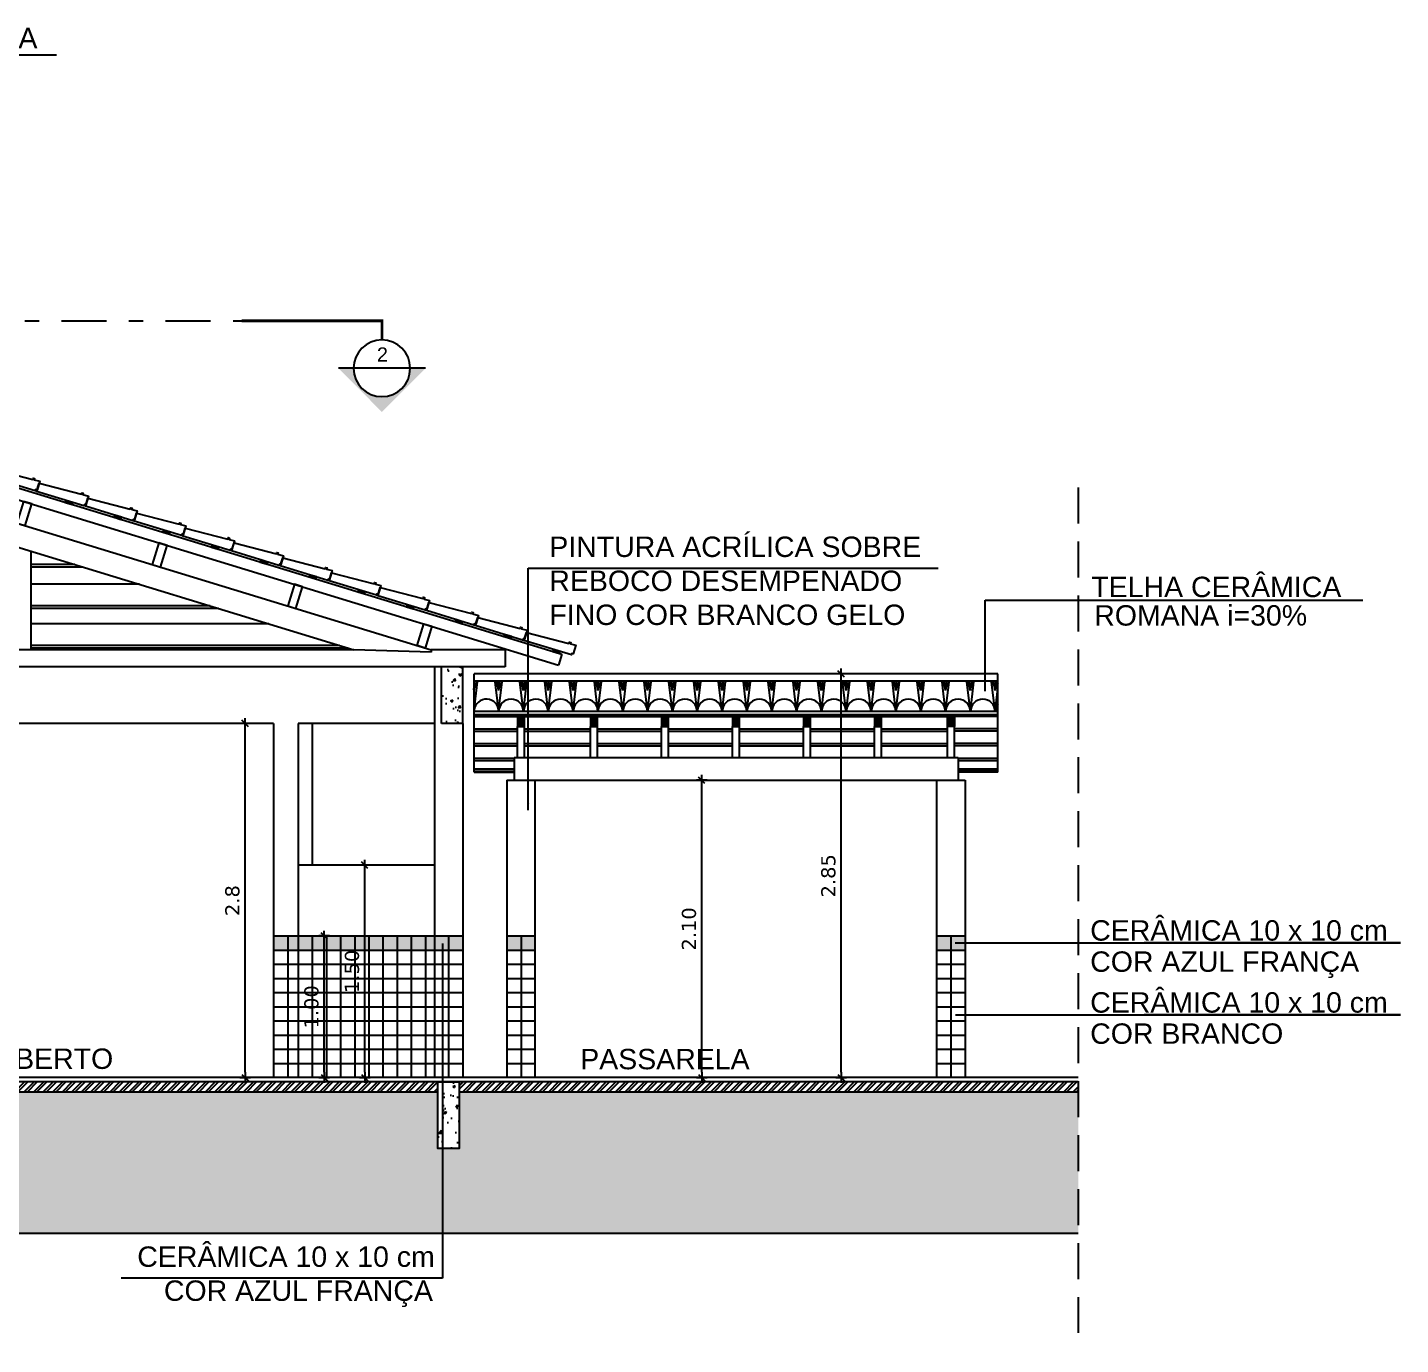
# Model space of a CAD drawing. Extents: x -81 to 144, y 107 to 212.
# Drawn here: x -43.65 to -33.95, y 171.1 to 180.4 of the extents above; entities that cross this region are included whole.
import ezdxf
from ezdxf.enums import TextEntityAlignment as Align

# ---------------------------------------------------------------- set-up
doc = ezdxf.new("R2010")
doc.units = 0
doc.header["$LTSCALE"] = 0.005
doc.header["$PDMODE"] = 3
doc.linetypes.add('DASHDOT', pattern=[25.4, 12.7, -6.35, 0, -6.35])
doc.linetypes.add('HIDDEN', pattern=[9.525, 6.35, -3.175])
doc.layers.get('0').update_dxf_attribs({"linetype": 'CONTINUOUS'})
doc.layers.get('DEFPOINTS').update_dxf_attribs({"linetype": 'CONTINUOUS'})
for name, color, linetype in [('01', 1, 'CONTINUOUS'), ('0_HATCH', 1, 'CONTINUOUS'), ('251', 251, 'CONTINUOUS'), ('A-01', 1, 'CONTINUOUS'), ('A-CHAO_FACHADA', 8, 'CONTINUOUS'), ('A-COTAS', 1, 'CONTINUOUS'), ('A-EST', 5, 'CONTINUOUS'), ('A-TEL', 2, 'CONTINUOUS'), ('A-TELHAS', 2, 'CONTINUOUS'), ('ARQ-CTA-1_075', 1, 'CONTINUOUS'), ('ARQ-HTC', 9, 'CONTINUOUS'), ('ARQ-PIS-CORTE', 2, 'CONTINUOUS'), ('ARQ-SMB-1_100', 1, 'CONTINUOUS'), ('ARQ-TXT-1_075', 2, 'CONTINUOUS'), ('ARQ-TXT-1_100', 2, 'CONTINUOUS'), ('BL-AR-TELHA 2', 2, 'CONTINUOUS'), ('EST-MET-VISTA1', 1, 'CONTINUOUS'), ('MADEIRAMENTO', 2, 'CONTINUOUS')]:
    doc.layers.add(name, color=color, linetype=linetype)
doc.styles.add('ESC-50-A20', font='arial.ttf', dxfattribs={"height": 0.1})
doc.styles.add('FNDE Text Cota 0075', font='verdana.ttf', dxfattribs={"height": 0.1})
doc.styles.add('FNDE Texto Cota 0025', font='verdana.ttf', dxfattribs={"height": 0.04})
doc.dimstyles.new('FNDE 1-0025', dxfattribs={"dimscale": 5, "dimtxt": 0.04, "dimasz": 0.01, "dimexe": 0.15, "dimexo": 0.15, "dimgap": 0.005, "dimtad": 1, "dimzin": 1, "dimdsep": 46, "dimtxsty": 'FNDE Texto Cota 0025', "dimblk": 'tic', "dimcen": 0.015, "dimdle": 0.15, "dimse1": 1, "dimse2": 1, "dimclrd": 251, "dimclre": 251, "dimclrt": 256, "dimaunit": 1, "dimadec": 3, "dimazin": 0, "dimtfac": 1, "dimtix": 1, "dimtmove": 2, "dimatfit": 3, "dimfxl": 0.15, "dimtvp": 1, "dimtolj": 1, "dimtzin": 0, "dimarcsym": 0})
doc.dimstyles.new('FNDE 1-075', dxfattribs={"dimscale": 2.5, "dimtxt": 0.1, "dimasz": 0.015, "dimexe": 0.15, "dimexo": 0.15, "dimgap": 0.015, "dimtad": 1, "dimzin": 4, "dimdsep": 46, "dimtxsty": 'FNDE Text Cota 0075', "dimblk": 'tic', "dimcen": 0.025, "dimdle": 0.15, "dimse1": 1, "dimse2": 1, "dimclrd": 251, "dimclre": 251, "dimclrt": 256, "dimaunit": 1, "dimadec": 3, "dimazin": 0, "dimtfac": 1, "dimtix": 1, "dimtmove": 2, "dimatfit": 3, "dimldrblk": 'DOTSMALL', "dimfxl": 0.15, "dimtvp": 1, "dimtolj": 1, "dimtzin": 0, "dimarcsym": 0})
pattern_1 = [(50, (84.715, 34.55552), (0.18218467, -0.01593909), [0.01905, -0.20955]), (355, (84.715, 34.55552), (-0.03524342, 0.19105685), [0.01524, -0.16764058]), (100.45144, (84.73018, 34.5542), (0.14694125, 0.17511775), [0.01619, -0.17809024]), (46.1842, (84.715, 34.60632), (0.27107904, -0.04204233), [0.028575, -0.314325]), (96.63556, (84.73759, 34.60282), (0.23740413, 0.24742612), [0.02428502, -0.2671356]), (351.18415, (84.715, 34.60632), (0.23740413, 0.24742612), [0.02285997, -0.25145973]), (21, (84.7404, 34.59362), (0.15161439, -0.1022652), [0.01905, -0.20955]), (326, (84.7404, 34.59362), (0.06180203, 0.18418797), [0.01524, -0.16764]), (71.45144, (84.75303, 34.5851), (0.21341642, 0.08192277), [0.01619, -0.17808994]), (37.5, (84.714996, 34.55552), (0.003088603, 0.084555039), [0, -0.165608, 0, -0.17018, 0, -0.168275]), (7.5, (84.715, 34.55552), (0.066819663, 0.100180575), [0, -0.097028, 0, -0.161798, 0, -0.064135]), (327.5, (84.658354, 34.55552), (0.135590595, -0.005728744), [0, -0.0635, 0, -0.19812, 0, -0.26289]), (317.5, (84.63295, 34.55552), (0.14812918, 0.02542649), [0, -0.08255, 0, -0.131572, 0, -0.18669])]
pattern_2 = [(45, (64.485293, 114.333295), (-0.0067351921, 0.0067351921), [])]

# ---------------------------------------------------------------- blocks, each defined once
blk = doc.blocks.new('tic')
at = {"color": 251}
for p, q in [((-1, 0), (1, 0)), ((0, -1), (0, 1))]:
    blk.add_line(p, q, dxfattribs=at)
blk.add_line((-0.6, -0.6), (0.6, 0.6))
blk = doc.blocks.new('*D1')
at = {"layer": 'A-01', "color": 251, "lineweight": -2, "transparency": 16777216}
blk.add_line((-42.1086, 173.0226), (-42.1086, 175.4476), dxfattribs=at)
at = {"layer": 'DEFPOINTS', "color": 0, "transparency": 16777216}
for p in [(-42.1086, 175.4851), (-41.9084, 175.4851), (-41.9084, 172.9851)]:
    blk.add_point(p, dxfattribs=at)
at = {"layer": 'A-01', "color": 251, "lineweight": -2, "transparency": 16777216, "xscale": 0.0375, "yscale": 0.0375, "zscale": 0.0375}
for p, rotation in [((-42.1086, 175.4851), 90), ((-42.1086, 172.9851), 270)]:
    blk.add_blockref('tic', p, dxfattribs=dict(at, rotation=rotation))
at = {"layer": 'A-01', "transparency": 16777216, "insert": (-42.1984, 174.2351), "char_height": 0.1, "attachment_point": 5, "rotation": 90, "style": 'FNDE Text Cota 0075'}
blk.add_mtext('\\A1;2.8', dxfattribs=at)
blk = doc.blocks.new('_DotSmall')
at = {"color": 0, "linetype": 'ByBlock', "const_width": 0.5}
blk.add_lwpolyline([(-0.0625, 0, 1), (0.0625, 0, 1)], format="xyb", close=True, dxfattribs=at)
blk = doc.blocks.new('FNDE-Ind Corte-1_100')
blk.add_hatch(color=251).paths.add_polyline_path([(241.999, -2.386), (242.214, -2.386, -1), (243.014, -2.386), (243.229, -2.386), (242.614, -1.77)])
at = {"color": 251, "linetype": 'Continuous'}
blk.add_line((243.229, -2.386), (241.999, -2.386), dxfattribs=at)
blk.add_circle((242.614, -2.386), 0.4, dxfattribs=at)
blk = doc.blocks.new('T2')
at = {"linetype": 'Continuous'}
blk.add_lwpolyline([(0, 0.0594), (0.31, 0.073), (0.3096, 0.083), (0.3196, 0.0834), (0.32, 0.0734), (0.36, 0.075), (0.36, 0.0099), (0.35, 0.0099), (0.35, 0), (0, 0), (0.0001, 0.0594)], dxfattribs=at)
blk = doc.blocks.new('*D76')
at = {"layer": 'ARQ-CTA-1_075', "color": 251, "linetype": 'Continuous', "lineweight": -2, "transparency": 16777216}
blk.add_line((-41.5505, 173.0226), (-41.5505, 173.9476), dxfattribs=at)
at = {"layer": 'DEFPOINTS', "color": 0, "linetype": 'Continuous', "transparency": 16777216}
for p in [(-41.6352, 173.9851), (-41.5505, 173.9851), (-41.6352, 172.9851)]:
    blk.add_point(p, dxfattribs=at)
at = {"layer": 'ARQ-CTA-1_075', "color": 251, "linetype": 'Continuous', "lineweight": -2, "transparency": 16777216, "xscale": 0.0375, "yscale": 0.0375, "zscale": 0.0375}
for p, rotation in [((-41.5505, 173.9851), 90), ((-41.5505, 172.9851), 270)]:
    blk.add_blockref('tic', p, dxfattribs=dict(at, rotation=rotation))
at = {"layer": 'ARQ-CTA-1_075', "linetype": 'Continuous', "transparency": 16777216, "insert": (-41.6401, 173.4851), "char_height": 0.1, "attachment_point": 5, "rotation": 90, "style": 'FNDE Text Cota 0075'}
blk.add_mtext('\\A1;1.00', dxfattribs=at)
blk = doc.blocks.new('*D77')
at = {"layer": 'ARQ-CTA-1_075', "color": 251, "linetype": 'Continuous', "lineweight": -2, "transparency": 16777216}
blk.add_line((-41.2642, 173.0226), (-41.2642, 174.4476), dxfattribs=at)
at = {"layer": 'DEFPOINTS', "color": 0, "linetype": 'Continuous', "transparency": 16777216}
for p in [(-41.3352, 174.4851), (-41.2642, 174.4851), (-41.3352, 172.9851)]:
    blk.add_point(p, dxfattribs=at)
at = {"layer": 'ARQ-CTA-1_075', "color": 251, "linetype": 'Continuous', "lineweight": -2, "transparency": 16777216, "xscale": 0.0375, "yscale": 0.0375, "zscale": 0.0375}
for p, rotation in [((-41.2642, 174.4851), 90), ((-41.2642, 172.9851), 270)]:
    blk.add_blockref('tic', p, dxfattribs=dict(at, rotation=rotation))
at = {"layer": 'ARQ-CTA-1_075', "linetype": 'Continuous', "transparency": 16777216, "insert": (-41.3538, 173.7351), "char_height": 0.1, "attachment_point": 5, "rotation": 90, "style": 'FNDE Text Cota 0075'}
blk.add_mtext('\\A1;1.50', dxfattribs=at)
blk = doc.blocks.new('*D82')
at = {"layer": 'ARQ-CTA-1_075', "color": 251, "linetype": 'Continuous', "lineweight": -2, "transparency": 16777216}
blk.add_line((-38.8842, 173.0226), (-38.8842, 175.0473), dxfattribs=at)
at = {"layer": 'DEFPOINTS', "color": 0, "linetype": 'Continuous', "transparency": 16777216}
for p in [(-38.8842, 175.0848), (-38.8842, 175.0848), (-38.8842, 172.9851)]:
    blk.add_point(p, dxfattribs=at)
at = {"layer": 'ARQ-CTA-1_075', "color": 251, "linetype": 'Continuous', "lineweight": -2, "transparency": 16777216, "xscale": 0.0375, "yscale": 0.0375, "zscale": 0.0375}
for p, rotation in [((-38.8842, 175.0848), 90), ((-38.8842, 172.9851), 270)]:
    blk.add_blockref('tic', p, dxfattribs=dict(at, rotation=rotation))
at = {"layer": 'ARQ-CTA-1_075', "linetype": 'Continuous', "transparency": 16777216, "insert": (-38.9737, 174.035), "char_height": 0.1, "attachment_point": 5, "rotation": 90, "style": 'FNDE Text Cota 0075'}
blk.add_mtext('\\A1;2.10', dxfattribs=at)
blk = doc.blocks.new('*D83')
at = {"layer": 'ARQ-CTA-1_075', "color": 251, "linetype": 'Continuous', "lineweight": -2, "transparency": 16777216}
blk.add_line((-37.8993, 173.0226), (-37.8993, 175.7976), dxfattribs=at)
at = {"layer": 'DEFPOINTS', "color": 0, "linetype": 'Continuous', "transparency": 16777216}
for p in [(-37.8993, 175.8351), (-37.8993, 175.8351), (-37.8993, 172.9851)]:
    blk.add_point(p, dxfattribs=at)
at = {"layer": 'ARQ-CTA-1_075', "color": 251, "linetype": 'Continuous', "lineweight": -2, "transparency": 16777216, "xscale": 0.0375, "yscale": 0.0375, "zscale": 0.0375}
for p, rotation in [((-37.8993, 175.8351), 90), ((-37.8993, 172.9851), 270)]:
    blk.add_blockref('tic', p, dxfattribs=dict(at, rotation=rotation))
at = {"layer": 'ARQ-CTA-1_075', "linetype": 'Continuous', "transparency": 16777216, "insert": (-37.9891, 174.4101), "char_height": 0.1, "attachment_point": 5, "rotation": 90, "style": 'FNDE Text Cota 0075'}
blk.add_mtext('\\A1;2.85', dxfattribs=at)

msp = doc.modelspace()

# ---------------------------------------------------------------- hatches: boundary and pattern name
at = {"layer": '0_HATCH'}
h = msp.add_hatch(color=160, dxfattribs=at)
h.paths.add_polyline_path([(-54.7014, 173.9851), (-54.8014, 173.9851), (-54.8014, 173.8851), (-54.7014, 173.8851)])
h.paths.add_polyline_path([(-54.6014, 173.9851), (-54.7014, 173.9851), (-54.7014, 173.8851), (-54.6014, 173.8851)])
h.paths.add_polyline_path([(-53.6381, 173.9851), (-53.7381, 173.9851), (-53.7381, 173.8851), (-53.6381, 173.8851)])
h.paths.add_polyline_path([(-53.5648, 173.9851), (-53.6381, 173.9851), (-53.6381, 173.8851), (-53.5648, 173.8851)])
h.paths.add_polyline_path([(-53.4648, 173.9851), (-53.5648, 173.9851), (-53.5648, 173.8851), (-53.4648, 173.8851)])
h.paths.add_polyline_path([(-48.8232, 173.9851), (-48.9232, 173.9851), (-48.9232, 173.8851), (-48.8232, 173.8851)])
h.paths.add_polyline_path([(-48.7232, 173.9851), (-48.8232, 173.9851), (-48.8232, 173.8851), (-48.7232, 173.8851)])
h.paths.add_polyline_path([(-48.65, 173.9851), (-48.7232, 173.9851), (-48.7232, 173.8851), (-48.65, 173.8851)])
h.paths.add_polyline_path([(-46.6232, 173.9851), (-46.7232, 173.9851), (-46.7232, 173.8851), (-46.6232, 173.8851)])
h.paths.add_polyline_path([(-46.55, 173.9851), (-46.6232, 173.9851), (-46.6232, 173.8851), (-46.55, 173.8851)])
h.paths.add_polyline_path([(-46.45, 173.9851), (-46.55, 173.9851), (-46.55, 173.8851), (-46.45, 173.8851)])
h.paths.add_polyline_path([(-41.8084, 173.9851), (-41.9084, 173.9851), (-41.9084, 173.8851), (-41.8084, 173.8851)])
h.paths.add_polyline_path([(-41.7352, 173.9851), (-41.8084, 173.9851), (-41.8084, 173.8851), (-41.7352, 173.8851)])
h.paths.add_polyline_path([(-40.7718, 173.9851), (-41.7352, 173.9851), (-41.7352, 173.8851), (-40.7718, 173.8851)])
h.paths.add_polyline_path([(-40.6718, 173.9851), (-40.7718, 173.9851), (-40.7718, 173.8851), (-40.6718, 173.8851)])
h.paths.add_polyline_path([(-40.5718, 173.9851), (-40.6718, 173.9851), (-40.6718, 173.8851), (-40.5718, 173.8851)])
h = msp.add_hatch(color=160, dxfattribs=at)
h.paths.add_polyline_path([(-40.1598, 173.9851), (-40.2598, 173.9851), (-40.2598, 173.8851), (-40.1598, 173.8851)])
h.paths.add_polyline_path([(-40.0598, 173.9851), (-40.1598, 173.9851), (-40.1598, 173.8851), (-40.0598, 173.8851)])
h = msp.add_hatch(color=160, dxfattribs=at)
h.paths.add_polyline_path([(-37.1239, 173.9851), (-37.2239, 173.9851), (-37.2239, 173.8851), (-37.1239, 173.8851)])
h.paths.add_polyline_path([(-37.0239, 173.9851), (-37.1239, 173.9851), (-37.1239, 173.8851), (-37.0239, 173.8851)])
at = {"layer": '251'}
h = msp.add_hatch(dxfattribs=at)
h.set_pattern_fill('ANSI32', color=256, scale=0.005, style=0)
h.set_pattern_definition([(45, (84.714996, 34.55552), (-0.03367596, 0.03367596), []), (45, (84.737447, 34.55552), (-0.03367596, 0.03367596), [])])
edge = h.paths.add_edge_path()
edge.add_line((-40.7468, 172.9551), (-43.717, 172.9551))
edge.add_arc((-43.319, 172.6673), 0.4912, 144.12367, 153.67059)
edge.add_line((-43.7593, 172.8851), (-40.7468, 172.8851))
edge.add_line((-40.7468, 172.8851), (-40.7468, 172.9551))
h.paths.add_polyline_path([(-36.2242, 172.9551), (-40.5968, 172.9551), (-40.5968, 172.8851), (-36.2242, 172.8851)])
edge = h.paths.add_edge_path()
edge.add_line((-43.717, 172.9551), (-45.2734, 172.9551))
edge.add_line((-45.2734, 172.9551), (-45.2734, 172.8851))
edge.add_line((-45.2734, 172.8851), (-43.7593, 172.8851))
edge.add_arc((-43.319, 172.6673), 0.4912, 144.12367, 153.67059, ccw=False)
at = {"layer": 'A-COTAS'}
h = msp.add_hatch(dxfattribs=at)
h.set_pattern_fill('ANSI31', color=252, scale=0.003)
h.set_pattern_definition(pattern_2)
h.paths.add_polyline_path([(-40.1348, 175.5466), (-40.1848, 175.5466), (-40.1848, 175.4644), (-40.1348, 175.4644)])
h = msp.add_hatch(dxfattribs=at)
h.set_pattern_fill('ANSI31', color=252, scale=0.003)
h.set_pattern_definition([(45, (65.000057, 114.333295), (-0.0067351921, 0.0067351921), [])])
h.paths.add_polyline_path([(-39.62, 175.5466), (-39.67, 175.5466), (-39.67, 175.4644), (-39.62, 175.4644)])
h = msp.add_hatch(dxfattribs=at)
h.set_pattern_fill('ANSI31', color=252, scale=0.003)
h.set_pattern_definition([(45, (65.501657, 114.333295), (-0.0067351921, 0.0067351921), [])])
h.paths.add_polyline_path([(-39.1184, 175.5466), (-39.1684, 175.5466), (-39.1684, 175.4644), (-39.1184, 175.4644)])
h = msp.add_hatch(dxfattribs=at)
h.set_pattern_fill('ANSI31', color=252, scale=0.003)
h.set_pattern_definition([(45, (66.003257, 114.333295), (-0.0067351921, 0.0067351921), [])])
h.paths.add_polyline_path([(-38.6168, 175.5466), (-38.6668, 175.5466), (-38.6668, 175.4644), (-38.6168, 175.4644)])
h = msp.add_hatch(dxfattribs=at)
h.set_pattern_fill('ANSI31', color=252, scale=0.003)
h.set_pattern_definition([(45, (66.504857, 114.333295), (-0.0067351921, 0.0067351921), [])])
h.paths.add_polyline_path([(-38.1152, 175.5466), (-38.1652, 175.5466), (-38.1652, 175.4644), (-38.1152, 175.4644)])
h = msp.add_hatch(dxfattribs=at)
h.set_pattern_fill('ANSI31', color=252, scale=0.003)
h.set_pattern_definition([(45, (67.006457, 114.333295), (-0.0067351921, 0.0067351921), [])])
h.paths.add_polyline_path([(-37.6136, 175.5466), (-37.6636, 175.5466), (-37.6636, 175.4644), (-37.6136, 175.4644)])
h = msp.add_hatch(dxfattribs=at)
h.set_pattern_fill('ANSI31', color=252, scale=0.003)
h.set_pattern_definition(pattern_2)
h.paths.add_polyline_path([(-37.1489, 175.5466), (-37.0989, 175.5466), (-37.0989, 175.4644), (-37.1489, 175.4644)])
at = {"layer": 'ARQ-HTC'}
h = msp.add_hatch(dxfattribs=at)
h.set_pattern_fill('AR-CONC', color=251, scale=0.001, style=0)
h.set_pattern_definition(pattern_1)
h.paths.add_polyline_path([(-40.5718, 175.8851), (-40.7218, 175.8851), (-40.7218, 175.4851), (-40.6918, 175.4851), (-40.5718, 175.4851)])
h = msp.add_hatch(dxfattribs=at)
h.set_pattern_fill('AR-CONC', color=251, scale=0.001, style=0)
h.set_pattern_definition(pattern_1)
h.paths.add_polyline_path([(-40.7468, 172.9551), (-40.5968, 172.9551), (-40.5968, 172.4851), (-40.7468, 172.4851)])
h = msp.add_hatch(dxfattribs=at)
h.set_pattern_fill('EARTH', color=252, scale=0.02, angle=45, style=0)
h.set_pattern_definition([(45, (84.715, 34.55552), (1e-17, 0.17960512), [0.127, -0.127]), (45, (84.68132, 34.5892), (1e-17, 0.17960512), [0.127, -0.127]), (45, (84.64764, 34.62287), (1e-17, 0.17960512), [0.127, -0.127]), (135, (84.64764, 34.64532), (-0.17960512, 1e-17), [0.127, -0.127]), (135, (84.68132, 34.679), (-0.17960512, 1e-17), [0.127, -0.127]), (135, (84.715, 34.71267), (-0.17960512, 1e-17), [0.127, -0.127])])
h.paths.add_polyline_path([(-36.2242, 172.8851), (-40.5968, 172.8851), (-40.5968, 172.4851), (-40.7468, 172.4851), (-40.7468, 172.8851), (-45.2734, 172.8851), (-45.2734, 172.4851), (-45.4234, 172.4851), (-45.4234, 172.8851), (-49.9499, 172.8851), (-49.9499, 172.4851), (-50.0999, 172.4851), (-50.0999, 172.8851), (-54.6514, 172.8851), (-54.6514, 172.4851), (-54.8014, 172.4851), (-54.8014, 172.8851), (-57.0152, 172.8851), (-57.0152, 171.8851), (-36.2242, 171.8851)])

# ---------------------------------------------------------------- linework, layer by layer
at = {"linetype": 'DASHDOT', "ltscale": 5}
msp.add_line((-52.9606, 178.3278), (-42.1324, 178.3278), dxfattribs=at)
at = {"color": 3}
for points in [[(-43.7206, 176.8998), (-43.6632, 176.8823), (-43.6164, 177.0353), (-43.6738, 177.0528)], [(-42.7643, 176.6074), (-42.7069, 176.5899), (-42.6601, 176.7429), (-42.7175, 176.7604)], [(-41.808, 176.3151), (-41.7506, 176.2975), (-41.7038, 176.4505), (-41.7612, 176.4681)], [(-40.8371, 176.0182), (-40.8945, 176.0358), (-40.8477, 176.1888), (-40.7903, 176.1712)]]:
    msp.add_lwpolyline(points, close=True, dxfattribs=at)
at = {"layer": '01', "color": 251}
for p, q in [((-41.9084, 173.9851), (-40.7718, 173.9851)), ((-41.8084, 173.9851), (-41.8084, 172.9851)), ((-41.6352, 173.9851), (-41.6352, 172.9851)), ((-41.5352, 173.9851), (-41.5352, 172.9851)), ((-41.4352, 173.9851), (-41.4352, 172.9851)), ((-41.3352, 173.9851), (-41.3352, 172.9851)), ((-41.2352, 173.9851), (-41.2352, 172.9851)), ((-41.1352, 173.9851), (-41.1352, 172.9851)), ((-41.0352, 173.9851), (-41.0352, 172.9851)), ((-40.9352, 173.9851), (-40.9352, 172.9851)), ((-40.8352, 173.9851), (-40.8352, 172.9851)), ((-40.7718, 173.9851), (-40.5718, 173.9851)), ((-40.6718, 173.9851), (-40.6718, 172.9851)), ((-40.2598, 173.9851), (-40.0598, 173.9851)), ((-40.1598, 173.9851), (-40.1598, 172.9851)), ((-37.2239, 173.9851), (-37.0239, 173.9851)), ((-37.1239, 173.9851), (-37.1239, 172.9851)), ((-41.9084, 173.8851), (-40.7718, 173.8851)), ((-40.7718, 173.8851), (-40.5718, 173.8851)), ((-40.2598, 173.8851), (-40.0598, 173.8851)), ((-37.2239, 173.8851), (-37.0239, 173.8851)), ((-41.9084, 173.7851), (-40.7718, 173.7851)), ((-40.7718, 173.7851), (-40.5718, 173.7851)), ((-40.2598, 173.7851), (-40.0598, 173.7851)), ((-37.2239, 173.7851), (-37.0239, 173.7851)), ((-41.9084, 173.6851), (-40.7718, 173.6851)), ((-40.7718, 173.6851), (-40.5718, 173.6851)), ((-40.2598, 173.6851), (-40.0598, 173.6851)), ((-37.2239, 173.6851), (-37.0239, 173.6851)), ((-41.9084, 173.5851), (-40.7718, 173.5851)), ((-40.7718, 173.5851), (-40.5718, 173.5851)), ((-40.2598, 173.5851), (-40.0598, 173.5851)), ((-37.2239, 173.5851), (-37.0239, 173.5851)), ((-41.9084, 173.4851), (-40.7718, 173.4851)), ((-40.7718, 173.4851), (-40.5718, 173.4851)), ((-40.2598, 173.4851), (-40.0598, 173.4851)), ((-37.2239, 173.4851), (-37.0239, 173.4851)), ((-41.9084, 173.3851), (-40.7718, 173.3851)), ((-40.7718, 173.3851), (-40.5718, 173.3851)), ((-40.2598, 173.3851), (-40.0598, 173.3851)), ((-37.2239, 173.3851), (-37.0239, 173.3851)), ((-41.9084, 173.2851), (-40.7718, 173.2851)), ((-40.7718, 173.2851), (-40.5718, 173.2851)), ((-40.2598, 173.2851), (-40.0598, 173.2851)), ((-37.2239, 173.2851), (-37.0239, 173.2851)), ((-41.9084, 173.1851), (-40.7718, 173.1851)), ((-40.7718, 173.1851), (-40.5718, 173.1851)), ((-40.2598, 173.1851), (-40.0598, 173.1851)), ((-37.2239, 173.1851), (-37.0239, 173.1851)), ((-41.9084, 173.0851), (-40.7718, 173.0851)), ((-40.7718, 173.0851), (-40.5718, 173.0851)), ((-40.2598, 173.0851), (-40.0598, 173.0851)), ((-37.2239, 173.0851), (-37.0239, 173.0851))]:
    msp.add_line(p, q, dxfattribs=at)
at = {"layer": 'A-01', "color": 5, "linetype": 'HIDDEN', "ltscale": 8}
msp.add_line((-36.2242, 177.1514), (-36.2242, 171.101), dxfattribs=at)
at = {"layer": 'A-01'}
for p, q in [((-43.3115, 176.6074), (-43.6219, 176.6074)), ((-43.2542, 176.5899), (-43.6219, 176.5899)), ((-42.8557, 176.4681), (-43.6219, 176.4681)), ((-42.3552, 176.3151), (-43.6219, 176.3151)), ((-42.2979, 176.2975), (-43.6219, 176.2975)), ((-41.9422, 176.1888), (-43.6219, 176.1888)), ((-41.4417, 176.0358), (-43.6219, 176.0358)), ((-41.3843, 176.0182), (-43.6219, 176.0182)), ((-36.7918, 175.8351), (-40.4918, 175.8351)), ((-40.4918, 175.1411), (-40.4918, 175.8351)), ((-36.7918, 175.1411), (-36.7918, 175.8351)), ((-36.7918, 175.7831), (-40.4918, 175.7831)), ((-40.4918, 175.5466), (-40.4918, 175.5966)), ((-36.7918, 175.5696), (-40.4918, 175.5696)), ((-41.9084, 175.4851), (-45.1984, 175.4851)), ((-41.9084, 175.4851), (-41.9084, 172.9851)), ((-41.7352, 175.4851), (-41.7352, 172.9851)), ((-40.7718, 175.4851), (-41.7352, 175.4851)), ((-41.6352, 175.4851), (-41.6352, 174.4851)), ((-40.4918, 175.1411), (-40.2098, 175.1411)), ((-36.7918, 175.1411), (-37.0739, 175.1411))]:
    msp.add_line(p, q, dxfattribs=at)
at = {"layer": 'A-01', "color": 3}
for p, q in [((-40.7718, 175.8851), (-40.7718, 172.9851)), ((-40.5718, 175.4851), (-40.5718, 172.9851)), ((-40.2598, 175.0848), (-40.0598, 175.0848)), ((-40.2598, 175.0848), (-40.2598, 172.9851)), ((-40.0598, 172.9851), (-40.0598, 175.0848)), ((-37.2239, 172.9851), (-37.2239, 175.0848)), ((-37.2239, 175.0848), (-37.0239, 175.0848)), ((-37.0239, 175.0848), (-37.0239, 172.9851))]:
    msp.add_line(p, q, dxfattribs=at)
at = {"layer": 'A-CHAO_FACHADA'}
for p, q in [((-40.4918, 175.5345), (-40.1848, 175.5345)), ((-40.1348, 175.5345), (-39.67, 175.5345)), ((-39.62, 175.5345), (-39.1684, 175.5345)), ((-39.1184, 175.5345), (-38.6668, 175.5345)), ((-38.6168, 175.5345), (-38.1652, 175.5345)), ((-38.1152, 175.5345), (-37.6636, 175.5345)), ((-37.6136, 175.5345), (-37.1489, 175.5345)), ((-36.7918, 175.5345), (-37.0989, 175.5345)), ((-40.4918, 175.4483), (-40.1848, 175.4483)), ((-40.1348, 175.4483), (-39.67, 175.4483)), ((-39.62, 175.4483), (-39.1684, 175.4483)), ((-39.1184, 175.4483), (-38.6668, 175.4483)), ((-38.6168, 175.4483), (-38.1652, 175.4483)), ((-38.1152, 175.4483), (-37.6636, 175.4483)), ((-37.6136, 175.4483), (-37.1489, 175.4483)), ((-36.7918, 175.4483), (-37.0989, 175.4483)), ((-40.4918, 175.4311), (-40.1848, 175.4311)), ((-40.4918, 175.3449), (-40.1848, 175.3449)), ((-40.1348, 175.4311), (-39.67, 175.4311)), ((-40.1348, 175.3449), (-39.67, 175.3449)), ((-39.62, 175.4311), (-39.1684, 175.4311)), ((-39.62, 175.3449), (-39.1684, 175.3449)), ((-39.1184, 175.4311), (-38.6668, 175.4311)), ((-39.1184, 175.3449), (-38.6668, 175.3449)), ((-38.6168, 175.4311), (-38.1652, 175.4311)), ((-38.6168, 175.3449), (-38.1652, 175.3449)), ((-38.1152, 175.4311), (-37.6636, 175.4311)), ((-38.1152, 175.3449), (-37.6636, 175.3449)), ((-37.6136, 175.4311), (-37.1489, 175.4311)), ((-37.6136, 175.3449), (-37.1489, 175.3449)), ((-36.7918, 175.4311), (-37.0989, 175.4311)), ((-36.7918, 175.3449), (-37.0989, 175.3449)), ((-40.4918, 175.3276), (-40.1848, 175.3276)), ((-40.4918, 175.2414), (-40.2098, 175.2414)), ((-40.1348, 175.3276), (-39.67, 175.3276)), ((-39.62, 175.3276), (-39.1684, 175.3276)), ((-39.1184, 175.3276), (-38.6668, 175.3276)), ((-38.6168, 175.3276), (-38.1652, 175.3276)), ((-38.1152, 175.3276), (-37.6636, 175.3276)), ((-37.6136, 175.3276), (-37.1489, 175.3276)), ((-36.7918, 175.3276), (-37.0989, 175.3276)), ((-37.0739, 175.2414), (-36.7918, 175.2414)), ((-40.4918, 175.2242), (-40.2098, 175.2242)), ((-40.4918, 175.1649), (-40.2098, 175.1649)), ((-40.4918, 175.1477), (-40.2098, 175.1477)), ((-37.0739, 175.2242), (-36.7918, 175.2242)), ((-37.0739, 175.1649), (-36.7918, 175.1649)), ((-36.7918, 175.1477), (-37.0739, 175.1477))]:
    msp.add_line(p, q, dxfattribs=at)
at = {"layer": 'A-EST'}
for p, q in [((-40.5718, 175.8851), (-40.7218, 175.8851)), ((-40.7218, 175.4851), (-40.7218, 175.8851)), ((-40.5718, 175.4851), (-40.5718, 175.8851)), ((-40.5718, 175.4851), (-40.7218, 175.4851)), ((-36.2242, 172.9551), (-54.8014, 172.9551)), ((-45.2734, 172.8851), (-40.7468, 172.8851)), ((-40.5968, 172.8851), (-36.2242, 172.8851))]:
    msp.add_line(p, q, dxfattribs=at)
msp.add_lwpolyline([(-40.7468, 172.9551), (-40.5968, 172.9551), (-40.5968, 172.4851), (-40.7468, 172.4851)], close=True, dxfattribs=at)
at = {"layer": 'A-TEL'}
for p, q in [((-45.2734, 177.6255), (-39.8718, 175.9741)), ((-45.2734, 177.5418), (-39.8952, 175.8976)), ((-45.2734, 177.3745), (-40.7943, 176.0051)), ((-45.1984, 177.1843), (-41.3416, 176.0051)), ((-43.6219, 176.7023), (-43.6219, 176.0051)), ((-41.3416, 176.0051), (-45.1984, 176.0051)), ((-40.7943, 175.989), (-41.3416, 176.0051)), ((-40.7943, 176.0051), (-40.7943, 175.989)), ((-40.2718, 176.0051), (-40.7943, 176.0051)), ((-40.2718, 176.0051), (-40.2718, 175.8851)), ((-39.8718, 175.9741), (-39.8952, 175.8976)), ((-40.2718, 175.8851), (-45.1984, 175.8851))]:
    msp.add_line(p, q, dxfattribs=at)
at = {"layer": 'ARQ-HTC', "color": 252}
msp.add_line((-36.2242, 171.8851), (-57.0152, 171.8851), dxfattribs=at)
at = {"layer": 'ARQ-PIS-CORTE'}
for p, q in [((-40.7718, 174.4851), (-41.7352, 174.4851)), ((-36.2242, 172.9851), (-54.8014, 172.9851))]:
    msp.add_line(p, q, dxfattribs=at)
at = {"layer": 'ARQ-SMB-1_100', "color": 251, "linetype": 'DASHDOT', "ltscale": 0.1}
msp.add_lwpolyline([(-41.1424, 178.1924, 0.02, 0.02, 0), (-41.1424, 178.3278, 0.02, 0.02, 0), (-42.1324, 178.3278, 0, 0, 0)], format="xyseb", dxfattribs=at)
at = {"layer": 'BL-AR-TELHA 2'}
for p, q in [((-40.493, 175.7219), (-40.4856, 175.7831)), ((-40.4918, 175.579), (-40.4678, 175.7785)), ((-40.318, 175.5696), (-40.3431, 175.7785)), ((-40.3185, 175.7171), (-40.3265, 175.7831)), ((-40.3185, 175.7219), (-40.3112, 175.7831)), ((-40.3185, 175.5696), (-40.2934, 175.7785)), ((-40.1435, 175.5696), (-40.1687, 175.7785)), ((-40.1441, 175.7171), (-40.1521, 175.7831)), ((-40.1435, 175.7219), (-40.1362, 175.7831)), ((-40.1435, 175.5696), (-40.1184, 175.7785)), ((-39.968, 175.5696), (-39.9931, 175.7785)), ((-39.9691, 175.7171), (-39.9771, 175.7831)), ((-39.968, 175.7219), (-39.9606, 175.7831)), ((-39.968, 175.5696), (-39.9428, 175.7785)), ((-39.7924, 175.5696), (-39.8176, 175.7785)), ((-39.7935, 175.7171), (-39.8015, 175.7831)), ((-39.7924, 175.7219), (-39.785, 175.7831)), ((-39.7924, 175.5696), (-39.7673, 175.7785)), ((-39.6168, 175.5696), (-39.642, 175.7785)), ((-39.618, 175.7171), (-39.6259, 175.7831)), ((-39.6174, 175.7219), (-39.61, 175.7831)), ((-39.6174, 175.5696), (-39.5923, 175.7785)), ((-39.4418, 175.5696), (-39.467, 175.7785)), ((-39.443, 175.7171), (-39.4509, 175.7831)), ((-39.4418, 175.7219), (-39.4345, 175.7831)), ((-39.4418, 175.5696), (-39.4167, 175.7785)), ((-39.2663, 175.5696), (-39.2914, 175.7785)), ((-39.2674, 175.7171), (-39.2753, 175.7831)), ((-39.2663, 175.7219), (-39.2589, 175.7831)), ((-39.2663, 175.5696), (-39.2411, 175.7785)), ((-39.0907, 175.5696), (-39.1158, 175.7785)), ((-39.0918, 175.7171), (-39.0998, 175.7831)), ((-39.0913, 175.7219), (-39.0839, 175.7831)), ((-39.0913, 175.5696), (-39.0661, 175.7785)), ((-38.9157, 175.5696), (-38.9408, 175.7785)), ((-38.9168, 175.7171), (-38.9248, 175.7831)), ((-38.9157, 175.7219), (-38.9083, 175.7831)), ((-38.9157, 175.5696), (-38.8905, 175.7785)), ((-38.7401, 175.5696), (-38.7653, 175.7785)), ((-38.7413, 175.7171), (-38.7492, 175.7831)), ((-38.7401, 175.7219), (-38.7328, 175.7831)), ((-38.7401, 175.5696), (-38.715, 175.7785)), ((-38.5646, 175.5696), (-38.5897, 175.7785)), ((-38.5657, 175.7171), (-38.5736, 175.7831)), ((-38.5651, 175.7219), (-38.5578, 175.7831)), ((-38.5651, 175.5696), (-38.54, 175.7785)), ((-38.3896, 175.5696), (-38.4147, 175.7785)), ((-38.3907, 175.7171), (-38.3986, 175.7831)), ((-38.3896, 175.7219), (-38.3822, 175.7831)), ((-38.3896, 175.5696), (-38.3644, 175.7785)), ((-38.214, 175.5696), (-38.2391, 175.7785)), ((-38.2151, 175.7171), (-38.2231, 175.7831)), ((-38.214, 175.7219), (-38.2066, 175.7831)), ((-38.214, 175.5696), (-38.1888, 175.7785)), ((-38.0384, 175.5696), (-38.0636, 175.7785)), ((-38.0396, 175.7171), (-38.0475, 175.7831)), ((-38.0396, 175.7171), (-38.0475, 175.7831)), ((-38.039, 175.5696), (-38.0138, 175.7785)), ((-38.0384, 175.7219), (-38.0311, 175.7831)), ((-37.8634, 175.5696), (-37.8886, 175.7785)), ((-37.864, 175.7171), (-37.8719, 175.7831)), ((-37.8634, 175.7219), (-37.8561, 175.7831)), ((-37.8634, 175.5696), (-37.8383, 175.7785)), ((-37.6878, 175.5696), (-37.713, 175.7785)), ((-37.689, 175.7171), (-37.6969, 175.7831)), ((-37.6878, 175.7219), (-37.6805, 175.7831)), ((-37.6878, 175.5696), (-37.6627, 175.7785)), ((-37.5123, 175.5696), (-37.5374, 175.7785)), ((-37.5134, 175.7171), (-37.5214, 175.7831)), ((-37.5128, 175.5696), (-37.4877, 175.7785)), ((-37.5123, 175.7219), (-37.5049, 175.7831)), ((-37.3373, 175.5696), (-37.3624, 175.7785)), ((-37.3384, 175.7171), (-37.3464, 175.7831)), ((-37.3378, 175.7171), (-37.3458, 175.7831)), ((-37.3373, 175.7219), (-37.3299, 175.7831)), ((-37.3373, 175.5696), (-37.3121, 175.7785)), ((-37.1617, 175.5696), (-37.1869, 175.7785)), ((-37.1628, 175.7171), (-37.1708, 175.7831)), ((-37.1623, 175.7219), (-37.1549, 175.7831)), ((-37.1617, 175.5696), (-37.1366, 175.7785)), ((-36.9861, 175.5696), (-37.0113, 175.7785)), ((-36.9878, 175.7171), (-36.9958, 175.7831)), ((-36.9867, 175.7219), (-36.9793, 175.7831)), ((-36.9867, 175.5696), (-36.9616, 175.7785)), ((-36.8111, 175.5696), (-36.8363, 175.7785)), ((-36.8111, 175.5696), (-36.8363, 175.7785)), ((-36.8123, 175.7171), (-36.8202, 175.7831)), ((-36.8123, 175.7171), (-36.8202, 175.7831)), ((-36.8111, 175.7219), (-36.8038, 175.7831)), ((-36.8111, 175.7219), (-36.8038, 175.7831)), ((-36.8111, 175.5696), (-36.7918, 175.7299)), ((-36.8111, 175.5696), (-36.7918, 175.7299))]:
    msp.add_line(p, q, dxfattribs=at)
for centre, start, end in [((-40.4055, 175.7171), 131.09523, 180), ((-40.4055, 175.7171), 0, 48.90477), ((-40.231, 175.7171), 131.09523, 180), ((-40.231, 175.7171), 0, 48.90477), ((-40.056, 175.7171), 131.09523, 180), ((-40.056, 175.7171), 0, 48.90477), ((-39.8805, 175.7171), 131.09523, 180), ((-39.8805, 175.7171), 0, 48.90477), ((-39.7049, 175.7171), 131.09523, 180), ((-39.7049, 175.7171), 0, 48.90477), ((-39.5299, 175.7171), 131.09523, 180), ((-39.5299, 175.7171), 0, 48.90477), ((-39.3543, 175.7171), 131.09523, 180), ((-39.3543, 175.7171), 0, 48.90477), ((-39.1788, 175.7171), 131.09523, 180), ((-39.1788, 175.7171), 0, 48.90477), ((-39.0038, 175.7171), 131.09523, 180), ((-39.0038, 175.7171), 0, 48.90477), ((-38.8282, 175.7171), 131.09523, 180), ((-38.8282, 175.7171), 0, 48.90477), ((-38.6526, 175.7171), 131.09523, 180), ((-38.6526, 175.7171), 0, 48.90477), ((-38.4776, 175.7171), 131.09523, 180), ((-38.4776, 175.7171), 0, 48.90477), ((-38.3021, 175.7171), 131.09523, 180), ((-38.3021, 175.7171), 0, 48.90477), ((-38.1265, 175.7171), 131.09523, 180), ((-38.1265, 175.7171), 0, 48.90477), ((-38.1265, 175.7171), 0, 48.90477), ((-37.9509, 175.7171), 131.09523, 180), ((-37.9509, 175.7171), 0, 48.90477), ((-37.7759, 175.7171), 131.09523, 180), ((-37.7759, 175.7171), 0, 48.90477), ((-37.6003, 175.7171), 131.09523, 180), ((-37.6003, 175.7171), 0, 48.90477), ((-37.4248, 175.7171), 131.09523, 180), ((-37.4253, 175.7171), 0, 48.90477), ((-37.4248, 175.7171), 0, 48.90477), ((-37.2498, 175.7171), 131.09523, 180), ((-37.2498, 175.7171), 0, 48.90477), ((-37.0748, 175.7171), 131.09523, 180), ((-37.0748, 175.7171), 0, 48.90477), ((-36.8992, 175.7171), 131.09523, 180), ((-36.8992, 175.7171), 0, 48.90477), ((-36.8992, 175.7171), 0, 48.90477), ((-36.7236, 175.7171), 141.20544, 180), ((-36.7236, 175.7171), 141.20544, 180), ((-40.4049, 175.5696), 0, 173.45812), ((-40.2305, 175.5696), 0, 180), ((-40.0555, 175.5696), 0, 180), ((-39.8799, 175.5696), 0, 180), ((-39.7043, 175.5696), 0, 180), ((-39.5293, 175.5696), 0, 180), ((-39.3538, 175.5696), 0, 180), ((-39.1782, 175.5696), 0, 180), ((-39.0032, 175.5696), 0, 180), ((-38.8276, 175.5696), 0, 180), ((-38.6521, 175.5696), 0, 180), ((-38.4771, 175.5696), 0, 180), ((-38.3015, 175.5696), 0, 180), ((-38.1259, 175.5696), 0, 180), ((-37.9509, 175.5696), 0, 180), ((-37.7753, 175.5696), 0, 180), ((-37.5998, 175.5696), 0, 180), ((-37.4248, 175.5696), 0, 180), ((-37.2492, 175.5696), 0, 180), ((-37.0736, 175.5696), 0, 180), ((-36.8986, 175.5696), 0, 180), ((-36.7231, 175.5696), 141.80479, 180), ((-36.7231, 175.5696), 141.80479, 180)]:
    msp.add_arc(centre, 0.0875, start, end, dxfattribs=at)
at = {"layer": 'EST-MET-VISTA1'}
for p, q in [((-36.7918, 175.5466), (-40.4918, 175.5466)), ((-40.1848, 175.2448), (-40.1848, 175.4644)), ((-40.1348, 175.2448), (-40.1348, 175.4644)), ((-39.67, 175.2448), (-39.67, 175.4644)), ((-39.62, 175.2448), (-39.62, 175.4644)), ((-39.1684, 175.2448), (-39.1684, 175.4644)), ((-39.1184, 175.2448), (-39.1184, 175.4644)), ((-38.6668, 175.2448), (-38.6668, 175.4644)), ((-38.6168, 175.2448), (-38.6168, 175.4644)), ((-38.1652, 175.2448), (-38.1652, 175.4644)), ((-38.1152, 175.2448), (-38.1152, 175.4644)), ((-37.6636, 175.2448), (-37.6636, 175.4644)), ((-37.6136, 175.2448), (-37.6136, 175.4644)), ((-37.1489, 175.2448), (-37.1489, 175.4644)), ((-37.0989, 175.2448), (-37.0989, 175.4644)), ((-40.2098, 175.2448), (-40.2098, 175.0848)), ((-40.2098, 175.2448), (-37.0739, 175.2448)), ((-37.0739, 175.2448), (-37.0739, 175.0848)), ((-40.0598, 175.0848), (-37.2239, 175.0848))]:
    msp.add_line(p, q, dxfattribs=at)
at = {"layer": 'EST-MET-VISTA1', "color": 2}
for points in [[(-40.1348, 175.5466), (-40.1848, 175.5466), (-40.1848, 175.4644), (-40.1348, 175.4644)], [(-39.62, 175.5466), (-39.67, 175.5466), (-39.67, 175.4644), (-39.62, 175.4644)], [(-39.1184, 175.5466), (-39.1684, 175.5466), (-39.1684, 175.4644), (-39.1184, 175.4644)], [(-38.6168, 175.5466), (-38.6668, 175.5466), (-38.6668, 175.4644), (-38.6168, 175.4644)], [(-38.1152, 175.5466), (-38.1652, 175.5466), (-38.1652, 175.4644), (-38.1152, 175.4644)], [(-37.6136, 175.5466), (-37.6636, 175.5466), (-37.6636, 175.4644), (-37.6136, 175.4644)], [(-37.1489, 175.5466), (-37.0989, 175.5466), (-37.0989, 175.4644), (-37.1489, 175.4644)]]:
    msp.add_lwpolyline(points, close=True, dxfattribs=at)
at = {"layer": 'MADEIRAMENTO', "color": 1}
for p, q in [((-43.3785, 177.0471), (-43.3264, 177.0459)), ((-43.3744, 177.0606), (-43.331, 177.0317)), ((-43.0343, 176.9419), (-42.9821, 176.9407)), ((-43.0302, 176.9554), (-42.9868, 176.9264)), ((-42.6901, 176.8366), (-42.6379, 176.8354)), ((-42.686, 176.8501), (-42.6425, 176.8212)), ((-42.3458, 176.7314), (-42.2937, 176.7302)), ((-42.3417, 176.7449), (-42.2983, 176.7159)), ((-42.0016, 176.6262), (-41.9494, 176.6249)), ((-41.9975, 176.6396), (-41.9541, 176.6107)), ((-41.6574, 176.5209), (-41.6052, 176.5197)), ((-41.6533, 176.5344), (-41.6098, 176.5054)), ((-41.3131, 176.4157), (-41.261, 176.4145)), ((-41.309, 176.4292), (-41.2656, 176.4002)), ((-40.9689, 176.3104), (-40.9167, 176.3092)), ((-40.9648, 176.3239), (-40.9214, 176.295)), ((-40.6206, 176.2187), (-40.5771, 176.1897)), ((-40.6247, 176.2052), (-40.5725, 176.204)), ((-40.2763, 176.1134), (-40.2329, 176.0845)), ((-40.2805, 176.0999), (-40.2283, 176.0987)), ((-39.9362, 175.9947), (-39.884, 175.9935)), ((-39.9321, 176.0082), (-39.8887, 175.9792))]:
    msp.add_line(p, q, dxfattribs=at)
for points in [[(-43.3266, 177.046), (-43.3744, 177.0606), (-43.3788, 177.0463), (-43.331, 177.0317)], [(-42.9824, 176.9408), (-43.0302, 176.9554), (-43.0346, 176.941), (-42.9868, 176.9264)], [(-42.6381, 176.8355), (-42.686, 176.8501), (-42.6903, 176.8358), (-42.6425, 176.8212)], [(-42.2939, 176.7303), (-42.3417, 176.7449), (-42.3461, 176.7305), (-42.2983, 176.7159)], [(-41.9497, 176.625), (-41.9975, 176.6396), (-42.0019, 176.6253), (-41.9541, 176.6107)], [(-41.6055, 176.5198), (-41.6533, 176.5344), (-41.6577, 176.5201), (-41.6098, 176.5054)], [(-41.2612, 176.4145), (-41.309, 176.4292), (-41.3134, 176.4148), (-41.2656, 176.4002)], [(-40.917, 176.3093), (-40.9648, 176.3239), (-40.9692, 176.3096), (-40.9214, 176.295)], [(-40.5728, 176.2041), (-40.6206, 176.2187), (-40.625, 176.2043), (-40.5771, 176.1897)], [(-40.2285, 176.0988), (-40.2763, 176.1134), (-40.2807, 176.0991), (-40.2329, 176.0845)], [(-39.8843, 175.9936), (-39.9321, 176.0082), (-39.9365, 175.9938), (-39.8887, 175.9792)]]:
    msp.add_lwpolyline(points, close=True, dxfattribs=at)

# ---------------------------------------------------------------- block references
at = {"layer": 'A-TELHAS', "extrusion": (0, 0, -1), "xscale": -1, "zscale": -1, "rotation": 17.00009445365172}
for p in [(43.9259, 177.2294), (43.5817, 177.1241), (43.2375, 177.0189), (42.8932, 176.9136), (42.549, 176.8084), (42.2048, 176.7032), (41.8605, 176.5979), (41.5163, 176.4927), (41.1721, 176.3874), (40.8278, 176.2822), (40.4836, 176.1769), (40.1394, 176.0717)]:
    msp.add_blockref('T2', p, dxfattribs=at)
at = {"layer": 'ARQ-SMB-1_100', "xscale": -0.5, "yscale": 0.5, "zscale": 0.5, "rotation": 180}
msp.add_blockref('FNDE-Ind Corte-1_100', (-162.4498, 176.7997), dxfattribs=at)

# ---------------------------------------------------------------- texts
at = {"layer": 'ARQ-TXT-1_075', "style": 'ESC-50-A20'}
for s, p in [('TELHA CERÂMICA ', (-36.1324, 176.3774)), ('ROMANA i=30%%%', (-36.1118, 176.1764)), ('RECREIO COBERTO', (-45.0075, 173.0468)), ('PASSARELA', (-39.7421, 173.0442))]:
    msp.add_text(s, height=0.144, dxfattribs=at).set_placement(p)
for s, p in [('CERÂMICA 10 x 10 cm', (-36.1402, 174.0244)), ('COR AZUL FRANÇA', (-36.1402, 173.8042)), ('CERÂMICA 10 x 10 cm', (-36.1402, 173.5161)), ('COR BRANCO', (-36.1402, 173.2959))]:
    msp.add_text(s, height=0.144, dxfattribs=at).set_placement(p, align=Align.MIDDLE_LEFT)
at = {"layer": 'ARQ-TXT-1_075', "char_height": 0.144, "attachment_point": 1, "style": 'ESC-50-A20'}
for s, insert, width in [('COBERTURA COM TELHA\\PCERÂMICA ROMANA', (-46.0681, 180.3967), 2.610688), ('PINTURA ACRÍLICA SOBRE REBOCO DESEMPENADO FINO COR BRANCO GELO', (-39.9605, 176.8048), 2.618742), ('\\pi0.24305;CERÂMICA 10 x 10 cm       \\P\\pi0.43135;COR AZUL FRANÇA', (-43.1138, 171.7934), 2.321721)]:
    msp.add_mtext(s, dxfattribs=dict(at, insert=insert, width=width))
at = {"layer": 'ARQ-TXT-1_100', "insert": (-41.178, 178.1404), "char_height": 0.1, "width": 4.264089, "attachment_point": 1, "style": 'ESC-50-A20'}
msp.add_mtext('2', dxfattribs=at)

# ---------------------------------------------------------------- dimensions: what is measured, and where the dimension line sits
at = {"layer": 'A-01'}
dim = msp.add_linear_dim(base=(-42.1086, 175.4851), p1=(-41.9084, 172.9851), p2=(-41.9084, 175.4851), angle=90, text='2.8', dimstyle='FNDE 1-075', dxfattribs=at)
dim.commit()
dim.dimension.update_dxf_attribs({"geometry": '*D1', "text_midpoint": (-42.1984, 174.2351)})
at = {"layer": 'ARQ-CTA-1_075', "linetype": 'Continuous'}
for base, p1, p2, picture, middle in [((-37.8993, 175.8351), (-37.8993, 172.9851), (-37.8993, 175.8351), '*D83', (-37.9891, 174.4101)), ((-38.8842, 175.0848), (-38.8842, 172.9851), (-38.8842, 175.0848), '*D82', (-38.9737, 174.035)), ((-41.2642, 174.4851), (-41.3352, 172.9851), (-41.3352, 174.4851), '*D77', (-41.3538, 173.7351)), ((-41.5505, 173.9851), (-41.6352, 172.9851), (-41.6352, 173.9851), '*D76', (-41.6401, 173.4851))]:
    dim = msp.add_linear_dim(base=base, p1=p1, p2=p2, angle=90, dimstyle='FNDE 1-075', dxfattribs=at)
    dim.commit()
    dim.dimension.update_dxf_attribs({"geometry": picture, "text_midpoint": middle})

# ---------------------------------------------------------------- leaders
at = {"layer": 'ARQ-SMB-1_100'}
for points in [[(-46.1927, 179.5024), (-46.1927, 180.2055), (-43.4421, 180.2055)], [(-40.1107, 174.8738), (-40.1107, 176.5819), (-37.2146, 176.5819)], [(-36.8831, 175.7142), (-36.8831, 176.3549), (-34.2147, 176.3549)], [(-40.7142, 173.9324, 0.4703), (-40.7142, 171.5683, 0.4703), (-42.9853, 171.5683, 0.4703)], [(-37.0946, 173.9357), (-33.9484, 173.9357), (-35.7601, 173.9357)]]:
    msp.add_leader(points, dimstyle='FNDE 1-0025', override={"dimtad": 0, "dimfxl": 0.025, "dimarcsym": 1}, dxfattribs=at)
at = {"layer": 'ARQ-TXT-1_075'}
msp.add_leader([(-37.091, 173.4274), (-33.9484, 173.4274), (-35.7601, 173.4274)], dimstyle='FNDE 1-0025', override={"dimtad": 0, "dimfxl": 0.025, "dimarcsym": 1}, dxfattribs=at)

doc.saveas('drawing.dxf')
